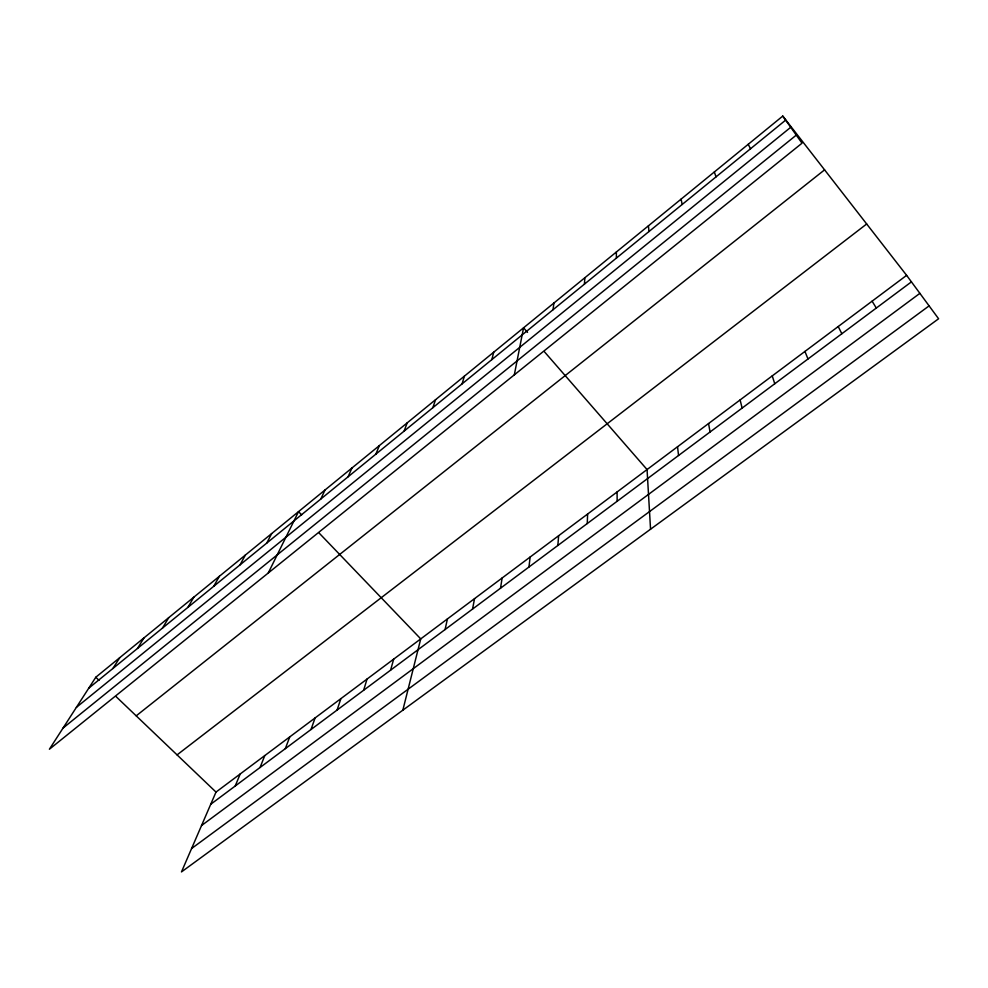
<?xml version="1.0" encoding="UTF-8"?>
<svg xmlns="http://www.w3.org/2000/svg" width="988" height="988" viewBox="0 0 988 988"><rect width="100%" height="100%" fill="white"/><g stroke="black" fill="none" stroke-linecap="round" stroke-linejoin="round"><path stroke-width="1.48" d="M587.255 523.554L587.613 514.032M584.427 284.161L584.859 277.739M557.85 545.475L558.64 535.706M528.951 567.026L530.148 557.022M553.008 309.763L553.935 302.995M500.521 588.218L502.126 577.992M472.56 609.053L474.549 598.629M514.316 374.86L523.554 327.818L527.543 332.388M445.069 629.554L447.428 618.92M491.863 359.607L493.704 352.197M402.832 710.199L420.74 638.89L319.21 533.149M390.593 670.16L393.681 659.132M462.088 383.875L464.372 376.156M363.633 690.266L367.054 679.052M337.106 710.039L340.872 698.652M432.843 407.711L435.547 399.708M311.01 729.502L315.098 717.93M404.104 431.139L407.204 422.852M285.334 748.645L289.731 736.912M260.066 767.478L264.772 755.585M375.86 454.159L379.355 445.613M235.206 786.016L240.195 773.975M906.626 275.343L216.002 792.08L181.471 871.922L938.6 318.766L906.626 275.343L782.768 116.078L95.799 677.237L49.4 749.237L802.009 143.198L782.768 116.078M348.085 476.796L351.963 467.979M320.791 499.051L325.027 489.986M268.254 573.003L298.549 511.623L301.649 514.847M266.76 543.091L271.7 533.545M240.035 564.877L245.32 555.095M213.754 586.292L219.361 576.3M187.918 607.361L193.833 597.147M162.501 628.072L168.726 617.661M137.505 648.449L144.026 637.84M112.916 668.493L119.721 657.699M88.722 688.204L785.645 120.128M76.372 707.383L790.721 127.291M63.01 728.107L796.279 135.121M136.208 715.843L824.585 169.85M177.074 754.881L866.686 223.98M210.728 804.269L911.43 281.864M201.515 825.56L919.877 293.35M191.586 848.531L929.103 305.872M95.799 677.237L98.998 680.3M116.09 696.626L216.002 792.08M544.474 351.827L647.054 469.559L650.549 529.222M872.108 301.167L876.307 308.046M748.225 144.285L750.51 148.78M838.219 326.522L841.838 333.746M804.936 351.432L807.999 358.977M714.336 171.974L716.028 176.877M772.245 375.885L774.753 383.764M740.123 399.918L742.111 408.093M681.065 199.144L682.202 204.454M708.557 423.543L710.051 432.003M677.546 446.749L678.546 455.493M648.412 225.82L649.005 231.513M616.351 252.014L616.413 258.078M617.08 491.975L617.154 501.262"/></g></svg>
